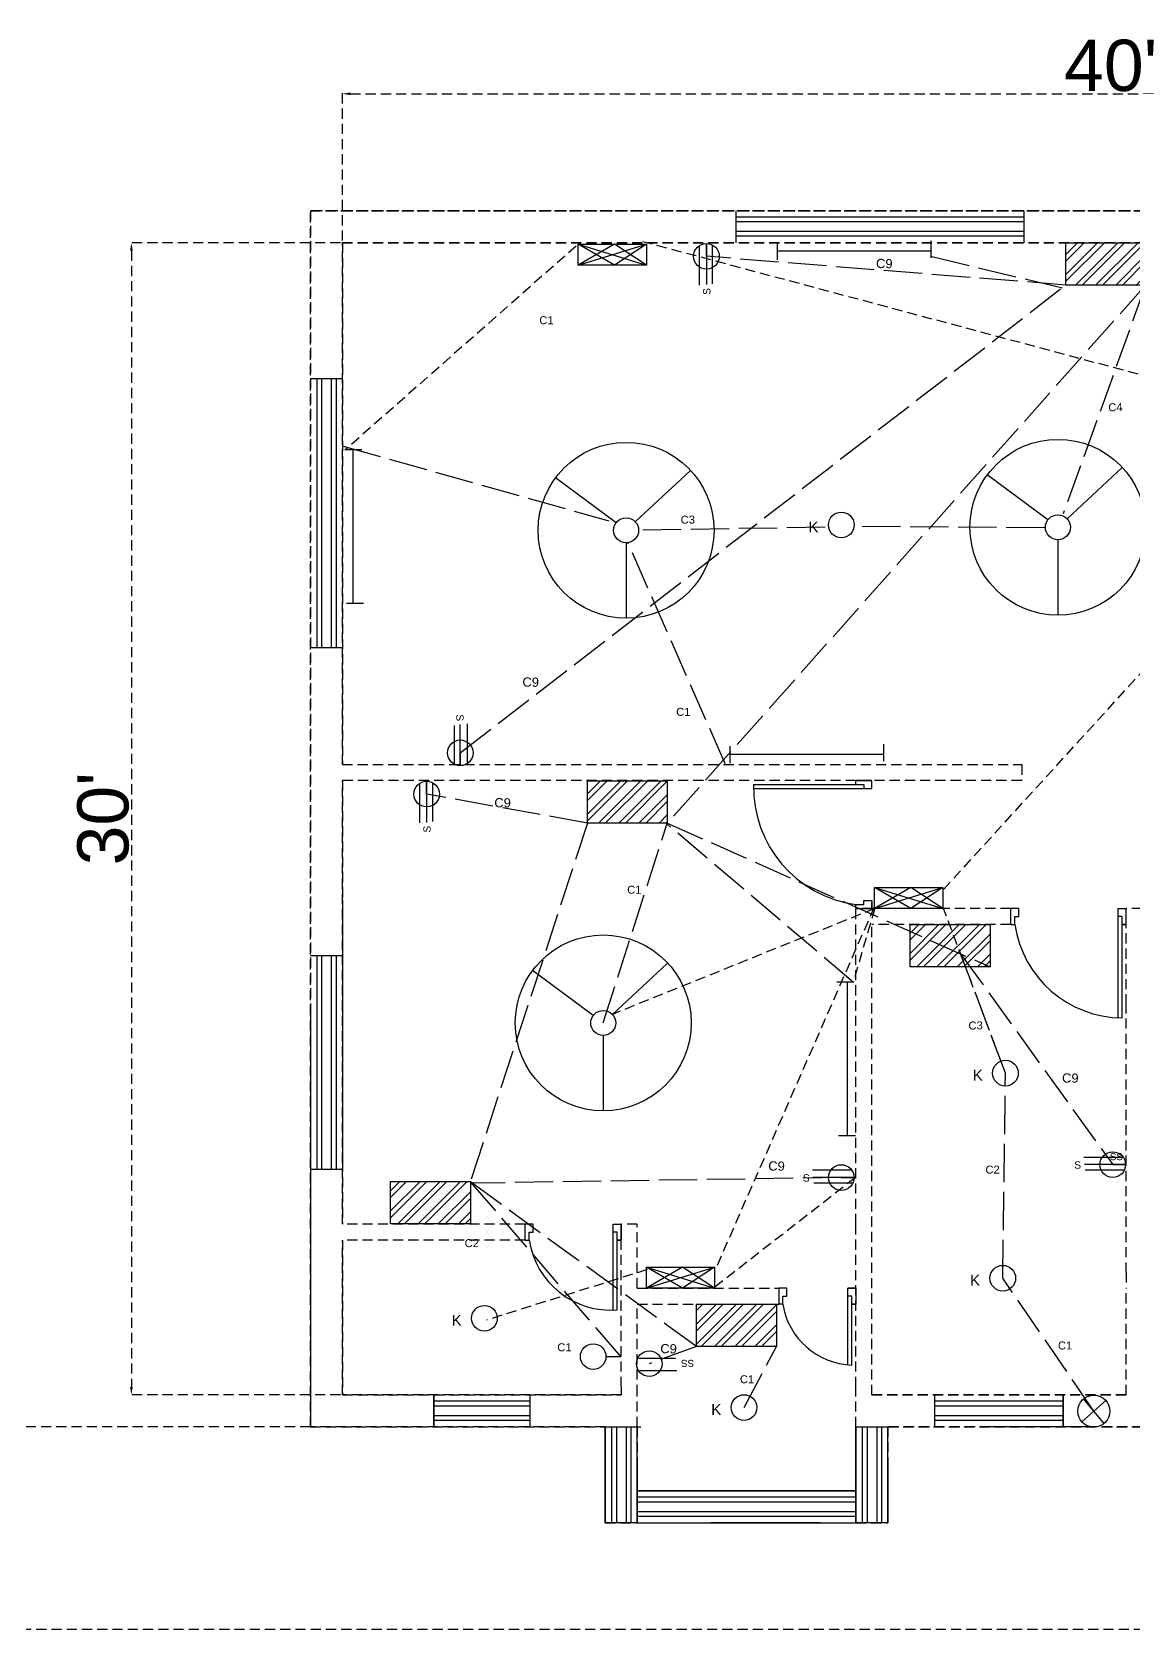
# Model space of a CAD drawing. Header units: millimetres. Extents: x 5814 to 14117, y 764 to 2474.
# Drawn here: x 6281 to 6625, y 764 to 1265 of the extents above; entities that cross this region are included whole.
import ezdxf

# ---------------------------------------------------------------- set-up
doc = ezdxf.new("R2010")
doc.units = ezdxf.units.MM
doc.linetypes.add('ACAD_ISO02W100', pattern=[15, 12, -3])
doc.linetypes.add('HIDDEN2', pattern=[4.7625, 3.175, -1.5875])
doc.layers.get('0').update_dxf_attribs({"linetype": 'HIDDEN2'})
for name, color, linetype in [('conduit', 7, 'ACAD_ISO02W100'), ('doors', 6, 'Continuous'), ('emfittings', 7, 'Continuous'), ('fittings', 7, 'Continuous'), ('windows', 40, 'Continuous')]:
    doc.layers.add(name, color=color, linetype=linetype)
doc.layers.add('emconduit', color=1, linetype='HIDDEN2', plot=False)
doc.styles.get("Standard").update_dxf_attribs({"font": 'arial.ttf', "height": 4})
doc.dimstyles.new('dim', dxfattribs={"dimtxt": 16, "dimasz": 2.5, "dimexe": 1.25, "dimexo": 0.625, "dimtad": 1, "dimlunit": 4, "dimtxsty": 'Standard', "dimcen": 2.5, "dimadec": 0, "dimazin": 0, "dimtfac": 1, "dimtmove": 0, "dimatfit": 3, "dimfxl": 1, "dimarcsym": 0})

# ---------------------------------------------------------------- blocks, each defined once
blk = doc.blocks.new('*D14')
at = {"color": 0, "lineweight": -2, "transparency": 16777216}
for p, q in [((5814.44, 828.19), (5814.44, 764.27)), ((7511.53, 828.19), (7511.53, 764.27)), ((7509.03, 765.52), (5816.94, 765.52))]:
    blk.add_line(p, q, dxfattribs=at)
at = {"color": 0, "transparency": 16777216}
for points in [[(5816.94, 765.94), (5816.94, 765.1), (5814.44, 765.52)], [(7509.03, 765.94), (7509.03, 765.1), (7511.53, 765.52)]]:
    blk.add_solid(points, dxfattribs=at)
at = {"layer": 'Defpoints', "color": 0, "transparency": 16777216}
for p in [(5814.44, 828.82), (7511.53, 828.82), (5814.44, 765.52)]:
    blk.add_point(p, dxfattribs=at)
at = {"color": 0, "transparency": 16777216, "insert": (6667.02, 774.32), "char_height": 16, "attachment_point": 5}
blk.add_mtext('141\'-5"', dxfattribs=at)
blk = doc.blocks.new('*D1')
at = {"color": 0, "lineweight": -2, "transparency": 16777216}
for p, q in [((6376.91, 1198.8), (6310.36, 1198.8)), ((6311.61, 1196.3), (6311.61, 841.32)), ((6376.91, 838.82), (6310.36, 838.82))]:
    blk.add_line(p, q, dxfattribs=at)
at = {"color": 0, "transparency": 16777216}
for points in [[(6311.19, 1196.3), (6312.03, 1196.3), (6311.61, 1198.8)], [(6311.19, 841.32), (6312.03, 841.32), (6311.61, 838.82)]]:
    blk.add_solid(points, dxfattribs=at)
at = {"layer": 'Defpoints', "color": 0, "transparency": 16777216}
for p in [(6377.53, 1198.8), (6311.61, 838.82), (6377.53, 838.82)]:
    blk.add_point(p, dxfattribs=at)
at = {"color": 0, "transparency": 16777216, "insert": (6302.81, 1018.81), "char_height": 16, "attachment_point": 5, "rotation": 90}
blk.add_mtext("30'", dxfattribs=at)
blk = doc.blocks.new('*D2')
at = {"color": 0, "lineweight": -2, "transparency": 16777216}
for p, q in [((6377.53, 1199.44), (6377.53, 1246.57)), ((6380.03, 1245.32), (6855.03, 1245.3)), ((6857.53, 1199.42), (6857.53, 1246.55))]:
    blk.add_line(p, q, dxfattribs=at)
at = {"color": 0, "transparency": 16777216}
for points in [[(6380.03, 1245.74), (6380.03, 1244.9), (6377.53, 1245.32)], [(6855.03, 1245.72), (6855.03, 1244.89), (6857.53, 1245.3)]]:
    blk.add_solid(points, dxfattribs=at)
at = {"layer": 'Defpoints', "color": 0, "transparency": 16777216}
for p in [(6857.53, 1245.3), (6377.53, 1198.82), (6857.53, 1198.8)]:
    blk.add_point(p, dxfattribs=at)
at = {"color": 0, "transparency": 16777216, "insert": (6617.53, 1254.1), "char_height": 16, "attachment_point": 5, "rotation": 359.9979}
blk.add_mtext("40'", dxfattribs=at)

msp = doc.modelspace()

# ---------------------------------------------------------------- hatches: boundary and pattern name
at = {"layer": 'fittings'}
h = msp.add_hatch(dxfattribs=at)
h.set_pattern_fill('ANSI32', color=256, scale=0.468168)
h.set_pattern_definition([(45, (5726.633, 702.9807), (-3.1532, 3.1532), []), (45, (5728.7353, 702.9807), (-3.1532, 3.1532), [])])
h.paths.add_polyline_path([(6628.435, 1185.56), (6628.435, 1198.788), (6603.484, 1198.788), (6603.484, 1185.56)])
h = msp.add_hatch(dxfattribs=at)
h.set_pattern_fill('ANSI32', color=256, scale=0.468168)
h.set_pattern_definition([(45, (5876.0418, 871.084), (-3.1532, 3.1532), []), (45, (5878.144, 871.084), (-3.1532, 3.1532), [])])
h.paths.add_polyline_path([(6479.026, 1017.457), (6479.026, 1030.685), (6454.076, 1030.685), (6454.076, 1017.457)])
h = msp.add_hatch(dxfattribs=at)
h.set_pattern_fill('ANSI32', color=256, scale=0.468168)
h.set_pattern_definition([(45, (5775.2257, 916.0243), (-3.1532, 3.1532), []), (45, (5777.328, 916.0243), (-3.1532, 3.1532), [])])
h.paths.add_polyline_path([(6579.842, 972.516), (6579.842, 985.745), (6554.892, 985.745), (6554.892, 972.516)])
h = msp.add_hatch(dxfattribs=at)
h.set_pattern_fill('ANSI32', color=256, scale=0.468168)
h.set_pattern_definition([(45, (5937.5683, 996.2545), (-3.1532, 3.1532), []), (45, (5939.6704, 996.2545), (-3.1532, 3.1532), [])])
h.paths.add_polyline_path([(6417.5, 892.286), (6417.5, 905.514), (6392.549, 905.514), (6392.549, 892.286)])
h = msp.add_hatch(dxfattribs=at)
h.set_pattern_fill('ANSI32', color=256, scale=0.468168)
h.set_pattern_definition([(45, (5841.9605, 1034.5964), (-3.1532, 3.1532), []), (45, (5844.0626, 1034.5964), (-3.1532, 3.1532), [])])
h.paths.add_polyline_path([(6513.107, 853.944), (6513.107, 867.172), (6488.157, 867.172), (6488.157, 853.944)])

# ---------------------------------------------------------------- linework, layer by layer
for p, q in [((6377.53, 1208.799), (6747.53, 1208.799)), ((6377.53, 1208.799), (6747.53, 1208.799)), ((6377.53, 1208.799), (6737.53, 1208.799)), ((6377.53, 1035.759), (6377.53, 1198.816)), ((6377.53, 1035.759), (6377.53, 1198.816)), ((6377.53, 1198.816), (6818.552, 1198.816)), ((6377.53, 1198.799), (6785.53, 1198.799)), ((6377.53, 1198.799), (6530.481, 1198.799)), ((6556.503, 1198.799), (6556.503, 1198.816)), ((6377.53, 1035.759), (6589.728, 1035.759)), ((6589.728, 1035.759), (6589.728, 1030.759)), ((6589.728, 1033.259), (6589.728, 1033.259)), ((6377.53, 892.168), (6377.53, 1030.759)), ((6377.53, 892.168), (6377.53, 1030.759)), ((6537.929, 1030.759), (6377.53, 1030.759)), ((6537.929, 1030.759), (6542.929, 1030.759)), ((6589.728, 1030.759), (6542.929, 1030.759)), ((6542.929, 990.745), (6537.929, 990.745)), ((6586.297, 990.745), (6542.929, 990.745)), ((6586.297, 990.745), (6542.929, 990.745)), ((6586.297, 985.745), (6586.297, 990.745)), ((6622.317, 960.81), (6622.317, 990.745)), ((6627.317, 990.745), (6622.317, 990.745)), ((6627.317, 990.745), (6622.317, 990.745)), ((6622.317, 985.745), (6622.317, 990.745)), ((6586.297, 985.745), (6542.929, 985.745)), ((6586.297, 985.745), (6542.929, 985.745)), ((6622.317, 877.055), (6622.317, 960.81)), ((6622.317, 877.055), (6622.317, 960.81)), ((6434.603, 892.168), (6377.53, 892.168)), ((6434.603, 887.168), (6434.603, 892.168)), ((6469.623, 892.168), (6464.623, 892.168)), ((6464.623, 887.168), (6464.623, 892.168)), ((6469.623, 872.168), (6469.623, 892.168)), ((6377.53, 838.816), (6377.53, 887.168)), ((6434.603, 887.168), (6377.53, 887.168)), ((6377.53, 838.816), (6377.53, 887.168)), ((6622.317, 877.055), (6622.317, 872.055)), ((6622.317, 877.055), (6622.317, 872.055)), ((6469.623, 872.168), (6513.842, 872.168)), ((6513.842, 872.168), (6513.842, 867.168)), ((6622.317, 838.816), (6622.317, 872.055)), ((6469.623, 867.168), (6513.842, 867.168)), ((6476.176, 854.267), (6476.176, 854.284)), ((6377.53, 838.816), (6464.623, 838.816)), ((6464.623, 841.316), (6464.623, 838.816)), ((6469.623, 828.816), (6469.623, 838.816)), ((6537.929, 828.816), (6537.929, 841.316)), ((6542.929, 838.816), (6622.317, 838.816)), ((6367.53, 828.816), (5814.437, 828.816)), ((6367.53, 828.816), (6459.623, 828.816)), ((6367.53, 828.816), (6459.623, 828.816)), ((6459.623, 828.816), (6459.623, 798.816)), ((6469.623, 828.816), (6469.623, 808.816)), ((6537.929, 828.816), (6537.929, 808.816)), ((6537.929, 828.816), (6537.929, 798.816)), ((6547.929, 828.816), (6547.929, 808.816)), ((6547.929, 828.816), (6547.929, 808.816)), ((6547.929, 808.816), (6547.929, 798.816)), ((6459.623, 798.816), (6469.623, 798.816)), ((6537.929, 798.816), (6547.929, 798.816)), ((6537.929, 798.816), (6547.929, 798.816))]:
    msp.add_line(p, q)
for points in [[(6747.53, 1208.799), (6367.53, 1208.799), (6367.53, 828.816), (6470.707, 828.816)], [(6747.53, 1208.799), (6367.53, 1208.799), (6367.53, 828.816), (6470.707, 828.816)], [(6459.623, 828.816), (6367.53, 828.816), (6367.53, 1208.799), (6737.53, 1208.799)], [(6737.53, 1208.799), (6367.53, 1208.799), (6367.53, 828.816), (6459.623, 828.816)], [(6737.53, 1208.799), (6367.53, 1208.799), (6367.53, 828.816), (6459.623, 828.816)], [(6737.53, 1208.799), (6367.53, 1208.799), (6367.53, 828.816), (6459.623, 828.816)], [(6377.53, 1035.759), (6377.53, 1198.816), (6818.552, 1198.816)], [(6785.53, 1198.799), (6377.53, 1198.799), (6377.53, 1035.759)], [(6785.53, 1198.799), (6377.53, 1198.799), (6377.53, 1035.759)], [(6377.53, 1030.759), (6377.53, 892.168)], [(6377.53, 892.168), (6377.53, 1030.759)], [(6377.53, 1030.759), (6377.53, 892.168)], [(6537.929, 892.168), (6537.929, 990.745)], [(6537.929, 892.168), (6537.929, 990.745)], [(6542.929, 877.055), (6542.929, 985.745)], [(6542.929, 877.055), (6542.929, 985.745)], [(6367.53, 958.799), (6367.53, 828.816), (6459.623, 828.816)], [(6367.53, 958.799), (6367.53, 828.816), (6459.623, 828.816)], [(6464.623, 841.316), (6464.623, 892.168)], [(6537.929, 841.316), (6537.929, 892.168)], [(6377.53, 887.168), (6377.53, 838.816), (6464.623, 838.816)], [(6464.623, 838.816), (6377.53, 838.816), (6377.53, 887.168)], [(6377.53, 887.168), (6377.53, 838.816), (6464.623, 838.816)], [(6377.53, 887.168), (6377.53, 838.816), (6464.623, 838.816)], [(6377.53, 887.168), (6377.53, 838.816), (6464.623, 838.816)], [(6542.929, 838.816), (6542.929, 877.055)], [(6469.623, 838.816), (6469.623, 867.168)], [(6542.929, 838.816), (6622.317, 838.816)], [(6622.317, 838.816), (6542.929, 838.816)], [(6542.929, 838.816), (6622.317, 838.816)], [(6770.438, 828.816), (6547.929, 828.816)], [(6547.929, 828.816), (6770.438, 828.816)], [(6547.929, 828.816), (6770.438, 828.816)], [(6547.929, 828.816), (6770.438, 828.816)], [(6547.929, 828.816), (6765.438, 828.816)], [(6547.929, 828.816), (6765.438, 828.816)], [(6547.929, 828.816), (6765.438, 828.816)], [(6547.929, 828.816), (6765.438, 828.816)]]:
    msp.add_lwpolyline(points)
at = {"layer": 'conduit'}
for p, q in [((6603.484, 1185.56), (6491.248, 1194.542)), ((6561.623, 1194.456), (6603.447, 1184.443)), ((6414.352, 1039.424), (6603.484, 1185.56)), ((6628.435, 1185.56), (6479.026, 1017.457)), ((6628.435, 1185.56), (6602.673, 1114.097)), ((6377.769, 1135.25), (6460.795, 1111.878)), ((6528.341, 1109.901), (6471.305, 1108.967)), ((6596.843, 1109.658), (6537.721, 1110.177)), ((6497.143, 1035.992), (6466.625, 1105.219)), ((6454.076, 1017.457), (6403.848, 1026.519)), ((6454.076, 1017.457), (6417.5, 905.514)), ((6479.026, 1017.457), (6454.076, 1017.457)), ((6458.998, 955.034), (6479.026, 1017.457)), ((6537.206, 967.709), (6478.818, 1017.204)), ((6479.026, 1017.457), (6579.842, 972.516)), ((6584.654, 939.331), (6570.638, 976.636)), ((6570.638, 976.636), (6618.156, 910.751)), ((6583.805, 875.275), (6584.654, 939.331)), ((6533.37, 906.723), (6417.5, 904.952)), ((6464.492, 850.789), (6417.5, 905.514)), ((6417.5, 905.514), (6488.157, 853.944)), ((6612.273, 833.717), (6583.805, 875.275)), ((6488.157, 853.944), (6473.382, 848.57)), ((6513.107, 853.944), (6488.157, 853.944)), ((6502.99, 834.867), (6513.107, 853.944))]:
    msp.add_line(p, q, dxfattribs=at)
at = {"layer": 'doors', "color": 215, "true_color": 0xa953a0}
for p, q in [((6505.983, 1029.509), (6540.429, 1029.509)), ((6506.005, 1028.259), (6542.929, 1028.259)), ((6514.178, 1028.259), (6542.929, 1028.259)), ((6514.214, 1029.509), (6540.429, 1029.509)), ((6537.929, 1030.759), (6542.929, 1030.759)), ((6540.429, 1029.509), (6540.429, 1028.259)), ((6540.429, 1029.509), (6540.429, 1028.259)), ((6542.929, 1028.259), (6542.929, 1030.759)), ((6537.929, 991.99), (6540.429, 991.99)), ((6537.929, 990.74), (6537.929, 991.99)), ((6537.929, 991.99), (6540.429, 991.99)), ((6537.929, 990.74), (6537.929, 991.99)), ((6540.429, 993.24), (6542.929, 993.24)), ((6540.429, 991.99), (6540.429, 993.24)), ((6540.429, 993.24), (6542.929, 993.24)), ((6540.429, 991.99), (6540.429, 993.24)), ((6542.929, 993.24), (6542.929, 990.74)), ((6542.929, 993.24), (6542.929, 990.74)), ((6537.929, 990.74), (6542.929, 990.74)), ((6537.929, 990.74), (6542.929, 990.74)), ((6586.297, 985.745), (6586.297, 990.745)), ((6588.797, 990.745), (6586.297, 990.745)), ((6586.297, 985.745), (6586.297, 990.745)), ((6588.797, 990.745), (6586.297, 990.745)), ((6587.547, 985.745), (6587.547, 988.245)), ((6587.547, 985.745), (6587.547, 988.245)), ((6587.547, 988.245), (6588.797, 988.245)), ((6587.547, 985.745), (6587.547, 988.245)), ((6587.547, 985.745), (6587.547, 988.245)), ((6587.547, 988.245), (6588.797, 988.245)), ((6588.797, 988.245), (6588.797, 990.745)), ((6588.797, 988.245), (6588.797, 990.745)), ((6588.797, 988.245), (6588.797, 990.745)), ((6588.797, 988.245), (6588.797, 990.745)), ((6619.817, 956.617), (6619.817, 990.745)), ((6619.817, 990.745), (6622.317, 990.745)), ((6619.817, 956.617), (6619.817, 990.745)), ((6619.817, 990.745), (6622.317, 990.745)), ((6621.067, 988.245), (6619.817, 988.245)), ((6621.067, 988.245), (6619.817, 988.245)), ((6621.067, 956.582), (6621.067, 988.245)), ((6621.067, 956.582), (6621.067, 988.245)), ((6622.317, 985.745), (6622.317, 990.745)), ((6622.317, 985.745), (6622.317, 990.745)), ((6586.297, 985.745), (6587.547, 985.745)), ((6586.297, 985.745), (6587.547, 985.745)), ((6434.603, 887.168), (6434.603, 892.168)), ((6437.103, 892.168), (6434.603, 892.168)), ((6437.103, 889.668), (6437.103, 892.168)), ((6437.103, 889.668), (6437.103, 892.168)), ((6462.123, 868.212), (6462.123, 892.168)), ((6462.123, 865.291), (6462.123, 892.168)), ((6462.123, 892.168), (6464.623, 892.168)), ((6464.623, 892.168), (6464.623, 887.168)), ((6464.623, 887.168), (6464.623, 892.168)), ((6434.603, 887.168), (6435.853, 887.168)), ((6435.853, 887.168), (6435.853, 889.668)), ((6435.853, 887.168), (6435.853, 889.668)), ((6435.853, 889.668), (6437.103, 889.668)), ((6463.373, 889.668), (6462.123, 889.668)), ((6463.373, 889.668), (6462.123, 889.668)), ((6463.373, 868.114), (6463.373, 889.668)), ((6463.373, 865.357), (6463.373, 889.668)), ((6464.623, 887.168), (6463.373, 887.168)), ((6463.373, 887.168), (6464.623, 887.168)), ((6516.342, 872.168), (6513.842, 872.168)), ((6516.342, 872.168), (6513.842, 872.168)), ((6513.842, 872.168), (6513.842, 867.168)), ((6516.342, 869.668), (6516.342, 872.168)), ((6537.929, 872.168), (6535.429, 872.168)), ((6535.429, 848.195), (6535.429, 872.168)), ((6535.429, 872.168), (6537.929, 872.168)), ((6537.929, 872.168), (6535.429, 872.168)), ((6535.429, 848.212), (6535.429, 872.168)), ((6515.092, 867.168), (6513.842, 867.168)), ((6515.092, 867.168), (6515.092, 869.668)), ((6515.092, 869.668), (6516.342, 869.668)), ((6536.679, 869.668), (6535.429, 869.668)), ((6536.679, 869.668), (6535.429, 869.668)), ((6536.679, 848.114), (6536.679, 869.668)), ((6536.679, 848.114), (6536.679, 869.668)), ((6536.679, 867.168), (6537.929, 867.168))]:
    msp.add_line(p, q, dxfattribs=at)
at = {"layer": 'doors'}
for p, q in [((6542.929, 1030.759), (6537.929, 1030.759)), ((6542.929, 1028.259), (6542.929, 1030.759)), ((6622.317, 985.745), (6621.067, 985.745)), ((6622.317, 985.745), (6621.067, 985.745)), ((6537.929, 872.168), (6537.929, 867.168)), ((6537.929, 872.168), (6537.929, 867.168)), ((6537.929, 867.168), (6536.679, 867.168)), ((6537.929, 867.168), (6536.679, 867.168))]:
    msp.add_line(p, q, dxfattribs=at)
at = {"layer": 'doors', "color": 215, "true_color": 0xa953a0}
for points in [[(6537.929, 1029.509), (6537.929, 1030.759)], [(6537.929, 1029.509), (6537.929, 1030.759)], [(6542.929, 990.74), (6542.929, 992.685)], [(6542.929, 990.74), (6542.929, 992.685)], [(6621.067, 985.745), (6622.317, 985.745)], [(6621.067, 985.745), (6622.317, 985.745)], [(6463.373, 887.168), (6464.623, 887.168)]]:
    msp.add_lwpolyline(points, dxfattribs=at)
at = {"layer": 'doors'}
msp.add_lwpolyline([(6542.929, 1028.259), (6542.929, 1030.759)], dxfattribs=at)
at = {"layer": 'doors', "color": 215, "true_color": 0xa953a0}
for centre, radius, start, end in [((6542.991, 1028.66), 37.018, 178.68502, 262.1411), ((6621.422, 990.834), 34.254, 188.54476, 269.40715), ((6621.422, 990.834), 34.254, 188.54476, 269.40715), ((6461.396, 891.13), 25.849, 188.81558, 274.38491), ((6537.526, 870.828), 22.73, 189.26547, 267.86572)]:
    msp.add_arc(centre, radius, start, end, dxfattribs=at)
at = {"layer": 'emconduit'}
for p, q in [((6450.567, 1197.76), (6378.304, 1133.965)), ((6695.092, 1139.263), (6471.408, 1199.093)), ((6565.281, 996.684), (6695.436, 1139.485)), ((6494.674, 879.373), (6544.027, 991.925)), ((6543.781, 990.75), (6461.857, 957.69)), ((6543.797, 990.744), (6537.073, 967.621)), ((6584.654, 939.331), (6565.087, 991.412)), ((6493.893, 872.568), (6537.664, 906.773)), ((6472.727, 877.946), (6422.502, 862.173))]:
    msp.add_line(p, q, dxfattribs=at)
at = {"layer": 'emfittings'}
for p, q in [((6462.492, 1198.346), (6451.214, 1191.806)), ((6451.214, 1191.806), (6472.52, 1198.346)), ((6462.492, 1191.806), (6451.214, 1198.346)), ((6451.214, 1198.346), (6472.52, 1191.806)), ((6472.52, 1191.806), (6462.492, 1198.346)), ((6472.52, 1198.346), (6462.492, 1191.806)), ((6555.058, 997.289), (6543.781, 990.75)), ((6543.781, 990.75), (6565.087, 997.289)), ((6555.058, 990.75), (6543.781, 997.289)), ((6543.781, 997.289), (6565.087, 990.75)), ((6565.087, 990.75), (6555.058, 997.289)), ((6565.087, 997.289), (6555.058, 990.75)), ((6483.751, 878.726), (6472.473, 872.187)), ((6472.473, 872.187), (6493.779, 878.726)), ((6483.751, 872.187), (6472.473, 878.726)), ((6472.473, 878.726), (6493.779, 872.187)), ((6493.779, 872.187), (6483.751, 878.726)), ((6493.779, 878.726), (6483.751, 872.187))]:
    msp.add_line(p, q, dxfattribs=at)
for points in [[(6472.52, 1191.806), (6451.214, 1191.806), (6451.214, 1198.346), (6472.52, 1198.346)], [(6565.087, 990.75), (6543.781, 990.75), (6543.781, 997.289), (6565.087, 997.289)], [(6493.779, 872.187), (6472.473, 872.187), (6472.473, 878.726), (6493.779, 878.726)]]:
    msp.add_lwpolyline(points, close=True, dxfattribs=at)
at = {"layer": 'fittings'}
for p, q in [((6488.997, 1197.726), (6488.997, 1185.542)), ((6491.248, 1194.542), (6491.248, 1198.441)), ((6491.248, 1198.441), (6491.248, 1185.694)), ((6493.019, 1198.016), (6493.019, 1185.97)), ((6513.408, 1193.474), (6513.408, 1198.781)), ((6561.408, 1194.071), (6561.408, 1199.378)), ((6521.754, 1196.127), (6513.408, 1196.127)), ((6561.408, 1196.127), (6513.408, 1196.127)), ((6561.408, 1196.127), (6521.754, 1196.127)), ((6378.25, 1134.148), (6383.557, 1134.148)), ((6380.903, 1125.801), (6380.903, 1134.148)), ((6380.903, 1086.148), (6380.903, 1134.148)), ((6469.024, 1111.606), (6486.289, 1127.652)), ((6603.887, 1112.542), (6621.152, 1128.588)), ((6380.903, 1086.148), (6380.903, 1125.801)), ((6463.03, 1111.274), (6444.095, 1125.311)), ((6597.893, 1112.209), (6578.959, 1126.246)), ((6466.165, 1105.047), (6466.165, 1081.476)), ((6601.028, 1105.983), (6601.028, 1082.412)), ((6378.847, 1086.148), (6384.154, 1086.148)), ((6412.581, 1035.95), (6412.581, 1047.996)), ((6414.352, 1035.525), (6414.352, 1048.272)), ((6416.603, 1036.24), (6416.603, 1048.424)), ((6546.694, 1036.815), (6546.694, 1042.123)), ((6414.352, 1039.424), (6414.352, 1035.525)), ((6498.694, 1036.218), (6498.694, 1041.525)), ((6507.041, 1038.872), (6498.694, 1038.872)), ((6546.694, 1038.872), (6498.694, 1038.872)), ((6546.694, 1038.872), (6507.041, 1038.872)), ((6401.597, 1029.703), (6401.597, 1017.519)), ((6403.848, 1026.519), (6403.848, 1030.418)), ((6403.848, 1030.418), (6403.848, 1017.671)), ((6405.619, 1029.993), (6405.619, 1017.947)), ((6461.857, 957.69), (6479.122, 973.737)), ((6455.863, 957.358), (6436.928, 971.395)), ((6537.254, 967.742), (6531.946, 967.742)), ((6535.197, 967.742), (6535.197, 928.088)), ((6535.197, 967.742), (6535.197, 919.742)), ((6458.998, 951.131), (6458.998, 927.561)), ((6535.197, 928.088), (6535.197, 919.742)), ((6537.851, 919.742), (6532.544, 919.742)), ((6621.339, 913.002), (6609.155, 913.002)), ((6536.554, 908.974), (6524.37, 908.974)), ((6537.269, 906.723), (6524.522, 906.723)), ((6533.37, 906.723), (6537.269, 906.723)), ((6622.055, 910.751), (6609.307, 910.751)), ((6621.629, 908.979), (6609.584, 908.979)), ((6618.156, 910.751), (6622.055, 910.751)), ((6536.844, 904.952), (6524.798, 904.952)), ((6459.864, 850.789), (6464.492, 850.789)), ((6470.076, 850.256), (6481.542, 850.256)), ((6470.351, 846.427), (6481.949, 846.427)), ((6608.525, 830.407), (6616.021, 837.026)), ((6612.273, 833.717), (6609.077, 837.562)), ((6615.469, 829.871), (6612.273, 833.717))]:
    msp.add_line(p, q, dxfattribs=at)
for points in [[(6628.435, 1185.56), (6603.484, 1185.56), (6603.484, 1198.788), (6628.435, 1198.788)], [(6479.026, 1017.457), (6454.076, 1017.457), (6454.076, 1030.685), (6479.026, 1030.685)], [(6579.842, 972.516), (6554.892, 972.516), (6554.892, 985.745), (6579.842, 985.745)], [(6417.5, 892.286), (6392.549, 892.286), (6392.549, 905.514), (6417.5, 905.514)], [(6513.107, 853.944), (6488.157, 853.944), (6488.157, 867.172), (6513.107, 867.172)]]:
    msp.add_lwpolyline(points, close=True, dxfattribs=at)
for centre, radius in [((6491.248, 1194.542), 4), ((6601.028, 1109.885), 27.473), ((6466.165, 1108.949), 27.473), ((6466.165, 1108.949), 3.903), ((6533.363, 1110.612), 4.013), ((6601.028, 1109.885), 3.903), ((6414.352, 1039.424), 4), ((6403.848, 1026.519), 4), ((6458.998, 955.034), 27.473), ((6458.998, 955.034), 3.903), ((6584.654, 939.331), 4.013), ((6618.156, 910.751), 4), ((6533.37, 906.723), 4), ((6583.805, 875.275), 4.013), ((6421.897, 862.749), 4.013), ((6455.864, 850.789), 4), ((6473.382, 848.57), 4), ((6502.99, 834.867), 4.013), ((6612.273, 833.717), 5)]:
    msp.add_circle(centre, radius, dxfattribs=at)
at = {"layer": 'windows'}
for p, q in [((6500.481, 1198.799), (6500.481, 1208.799)), ((6470.481, 1198.799), (6470.481, 1198.816)), ((6530.481, 1198.799), (6530.481, 1198.816)), ((6560.481, 1198.799), (6560.481, 1198.816)), ((6406.123, 838.816), (6406.123, 828.816)), ((6602.622, 828.816), (6602.622, 838.816)), ((6459.623, 798.816), (6459.623, 828.816)), ((6459.623, 828.816), (6469.623, 828.816)), ((6469.623, 798.816), (6469.623, 828.816)), ((6469.623, 798.816), (6469.623, 828.816)), ((6537.929, 798.816), (6537.929, 828.816)), ((6537.929, 828.816), (6547.929, 828.816)), ((6547.929, 798.816), (6547.929, 828.816)), ((6547.929, 798.816), (6547.929, 828.816)), ((6611.409, 828.816), (6577.075, 828.816)), ((6469.623, 817.805), (6469.623, 798.816)), ((6547.929, 817.805), (6547.929, 798.816)), ((6537.929, 811.316), (6537.929, 798.816)), ((6469.623, 808.816), (6537.929, 808.816)), ((6469.623, 808.816), (6469.623, 798.816)), ((6547.929, 808.816), (6547.929, 798.816)), ((6469.623, 798.816), (6537.929, 798.816)), ((6469.623, 798.816), (6537.929, 798.816)), ((6526.917, 798.816), (6492.583, 798.816))]:
    msp.add_line(p, q, dxfattribs=at)
at = {"layer": 'windows', "color": 31, "true_color": 0xfecc66}
for p, q in [((6500.481, 1198.799), (6500.481, 1208.799)), ((6590.481, 1198.799), (6590.481, 1208.799)), ((6377.53, 1156.259), (6367.53, 1156.259)), ((6377.53, 1156.259), (6367.53, 1156.259)), ((6377.53, 1072.259), (6367.53, 1072.259)), ((6377.53, 976.004), (6367.53, 976.004)), ((6377.53, 909.282), (6367.53, 909.282)), ((6406.123, 828.816), (6406.123, 838.816)), ((6436.123, 838.816), (6436.123, 828.816)), ((6562.624, 828.816), (6562.624, 838.816)), ((6602.622, 838.816), (6602.622, 828.816)), ((6459.623, 828.816), (6469.623, 828.816)), ((6537.929, 828.816), (6547.929, 828.816)), ((6469.623, 798.816), (6469.623, 808.816)), ((6537.929, 808.816), (6537.929, 798.816)), ((6547.929, 798.816), (6547.929, 808.816)), ((6469.623, 798.816), (6459.623, 798.816)), ((6547.929, 798.816), (6537.929, 798.816))]:
    msp.add_line(p, q, dxfattribs=at)
for points in [[(6590.481, 1206.799), (6500.481, 1206.799)], [(6590.481, 1205.299), (6500.481, 1205.299)], [(6590.481, 1202.299), (6500.481, 1202.299)], [(6590.481, 1200.799), (6500.481, 1200.799)], [(6369.53, 1156.259), (6369.53, 1072.259)], [(6371.03, 1156.259), (6371.03, 1072.259)], [(6374.03, 1156.259), (6374.03, 1072.259)], [(6375.53, 1156.259), (6375.53, 1072.259)], [(6369.53, 976.004), (6369.53, 942.578)], [(6369.53, 976.004), (6369.53, 909.282)], [(6371.03, 976.004), (6371.03, 942.578)], [(6371.03, 976.004), (6371.03, 909.282)], [(6374.03, 976.004), (6374.03, 942.578)], [(6374.03, 976.004), (6374.03, 909.282)], [(6375.53, 976.004), (6375.53, 942.578)], [(6375.53, 976.004), (6375.53, 909.282)], [(6436.123, 836.816), (6406.123, 836.816)], [(6602.622, 836.816), (6562.624, 836.816)], [(6436.123, 835.316), (6406.123, 835.316)], [(6436.123, 832.316), (6406.123, 832.316)], [(6602.622, 835.316), (6562.624, 835.316)], [(6602.622, 832.316), (6562.624, 832.316)], [(6436.123, 830.816), (6406.123, 830.816)], [(6461.623, 828.816), (6461.623, 798.816)], [(6463.123, 828.816), (6463.123, 798.816)], [(6466.123, 828.816), (6466.123, 798.816)], [(6467.623, 828.816), (6467.623, 798.816)], [(6539.929, 828.816), (6539.929, 798.816)], [(6541.429, 828.816), (6541.429, 798.816)], [(6544.429, 828.816), (6544.429, 798.816)], [(6545.929, 828.816), (6545.929, 798.816)], [(6602.622, 830.816), (6562.624, 830.816)], [(6537.929, 806.816), (6469.623, 806.816)], [(6537.929, 805.316), (6469.623, 805.316)], [(6537.929, 802.316), (6469.623, 802.316)], [(6537.929, 800.816), (6469.623, 800.816)]]:
    msp.add_lwpolyline(points, dxfattribs=at)
at = {"layer": 'windows'}
for points in [[(6377.53, 993.426), (6377.53, 909.282)], [(6562.624, 828.816), (6562.624, 838.816)], [(6459.623, 798.816), (6459.623, 828.816)], [(6459.623, 828.816), (6459.623, 798.816)], [(6459.623, 798.816), (6459.623, 828.816)], [(6459.623, 798.816), (6459.623, 828.816)], [(6537.929, 798.816), (6537.929, 828.816)], [(6537.929, 828.816), (6537.929, 798.816)], [(6537.929, 798.816), (6537.929, 828.816)], [(6537.929, 798.816), (6537.929, 828.816)], [(6469.623, 808.816), (6537.929, 808.816)], [(6537.929, 808.816), (6469.623, 808.816)], [(6469.623, 808.816), (6537.929, 808.816)], [(6469.623, 808.816), (6537.929, 808.816)]]:
    msp.add_lwpolyline(points, dxfattribs=at)

# ---------------------------------------------------------------- texts
at = {"layer": 'conduit'}
for s, height, rotation, p in [('C9', 2.8915, 358.9405, (6544.198, 1190.884)), ('C4', 2.5, 1.12186, (6616.793, 1146.104)), ('C3', 2.5, 1.12186, (6483.214, 1110.97)), ('C9', 2.8915, 358.9405, (6433.736, 1060.113)), ('C9', 2.8915, 358.9405, (6424.961, 1022.416)), ('C3', 2.5, 1.12186, (6573.117, 952.945)), ('C9', 2.8915, 358.9405, (6602.299, 936.413)), ('C9', 2.8915, 358.9405, (6510.533, 908.915)), ('C9', 2.8915, 358.9405, (6476.801, 851.849))]:
    msp.add_text(s, height=height, rotation=rotation, dxfattribs=at).set_placement(p)
for s, p in [('C1', (6439.034, 1173.325)), ('C1', (6481.794, 1050.966)), ('C1', (6466.486, 995.387)), ('C2', (6578.396, 907.952)), ('C2', (6415.711, 884.98)), ('C1', (6444.661, 852.443)), ('C1', (6601.04, 853)), ('C1', (6501.682, 842.442))]:
    msp.add_text(s, height=2.5, dxfattribs=at).set_placement(p)
at = {"layer": 'fittings'}
for s, height, rotation, p in [('S', 2.296, 90, (6492.511, 1182.513)), ('S', 2.296, 270, (6413.089, 1051.453)), ('S', 2.296, 90, (6405.111, 1014.49)), ('SS', 2.1855, 180, (6487.374, 849.762))]:
    msp.add_text(s, height=height, rotation=rotation, dxfattribs=at).set_placement(p)
for s, height, p in [('K', 3.387, (6523.106, 1108.278)), ('K', 3.387, (6574.397, 936.997)), ('S', 2.296, (6606.127, 909.488)), ('SS', 2.1855, (6617.251, 912.153)), ('S', 2.296, (6521.341, 905.461)), ('K', 3.387, (6573.548, 872.94)), ('K', 3.387, (6411.64, 860.414)), ('K', 3.387, (6492.733, 832.533))]:
    msp.add_text(s, height=height, dxfattribs=at).set_placement(p)

# ---------------------------------------------------------------- dimensions: what is measured, and where the dimension line sits
dim = msp.add_aligned_dim(p1=(6377.53, 1198.816), p2=(6857.53, 1198.799), distance=46.503, dimstyle='dim')
dim.commit()
dim.dimension.update_dxf_attribs({"geometry": '*D2', "text_midpoint": (6617.532, 1254.105)})
dim = msp.add_linear_dim(base=(6311.61, 838.816), p1=(6377.53, 1198.799), p2=(6377.53, 838.816), angle=90, dimstyle='dim')
dim.commit()
dim.dimension.update_dxf_attribs({"geometry": '*D1', "text_midpoint": (6302.811, 1018.808)})
dim = msp.add_linear_dim(base=(5814.437, 765.521), p1=(7511.53, 828.816), p2=(5814.437, 828.816), dimstyle='dim')
dim.commit()
dim.dimension.update_dxf_attribs({"geometry": '*D14', "text_midpoint": (6667.02, 765.521), "dimtype": 160})

doc.saveas('drawing.dxf')
